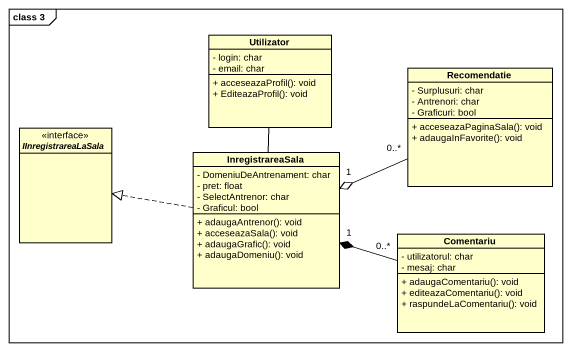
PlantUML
@startuml
mainframe class 3
hide circle
hide empty members
skinparam classAttributeIconSize 0
class Utilizator {
  - login: char
  - email: char
  + acceseazaProfil(): void
  + EditeazaProfil(): void
}
class Recomendatie {
  - Surplusuri: char
  - Antrenori: char
  - Graficuri: bool
  + acceseazaPaginaSala(): void
  + adaugaInFavorite(): void
}
interface IInregistrareaLaSala <<interface>>
class InregistrareaSala {
  - DomeniuDeAntrenament: char
  - pret: float
  - SelectAntrenor: char
  - Graficul: bool
  + adaugaAntrenor(): void
  + acceseazaSala(): void
  + adaugaGrafic(): void
  + adaugaDomeniu(): void
}
class Comentariu {
  - utilizatorul: char
  - mesaj: char
  + adaugaComentariu(): void
  + editeazaComentariu(): void
  + raspundeLaComentariu(): void
}
Utilizator -- InregistrareaSala
Recomendatie "0..*" -left-o "1" InregistrareaSala
InregistrareaSala .left.|> IInregistrareaLaSala
Comentariu "0..*" -left-* "1" InregistrareaSala
@enduml
